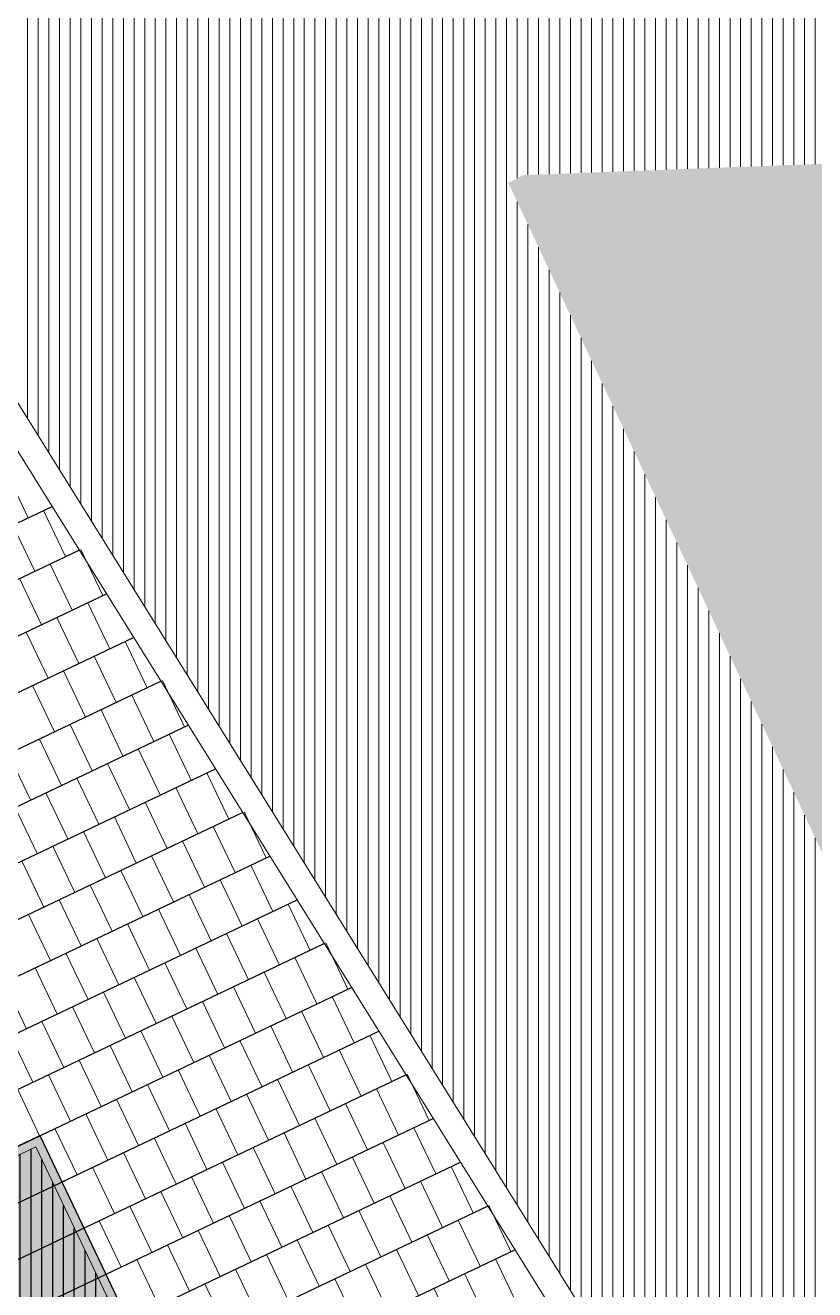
# Model space of a CAD drawing. Header units: metres. Extents: x 679599 to 680028, y 2748524 to 2748840.
# Drawn here: x 679671.36 to 679680.61, y 2748560.49 to 2748575.31 of the extents above; entities that cross this region are included whole.
import ezdxf

# ---------------------------------------------------------------- set-up
doc = ezdxf.new("R2010")
doc.units = ezdxf.units.M
doc.header["$LTSCALE"] = 5
doc.layers.add('00-AUX', color=2, linetype='Continuous', plot=False)
doc.layers.add('00-AUX Tree Pit', color=2, linetype='Continuous', plot=False)
doc.layers.add('02-L-B-Curb', color=11, linetype='Continuous', lineweight=5, plot=False)
for name, color, linetype, lineweight, true_color in [('02-L-Joints-Paviment_07_Precast Concrete Blocks 60X40', 7, 'Continuous', 5, 0x999999), ('03-TR-Pavement_02_Sealed Gravel', 7, 'Continuous', 5, 0x38321e), ('03-TR-Pavement_06_Concrete Slab in situ', 7, 'Continuous', 9, 0xf7f7f7), ('03-TR-Pavement_07_Precast Concrete Blocks 60X40', 7, 'Continuous', 5, 0x999999)]:
    doc.layers.add(name, color=color, linetype=linetype, lineweight=lineweight, true_color=true_color)
doc.layers.add('03-TR-Tree Pit_Green', color=46, linetype='Continuous')
doc.layers.add('03-TR-Tree Pit_White', color=7, linetype='Continuous', true_color=0xfcfcfc)
doc.layers.add('04-BK-Tree Pit', color=6, linetype='Continuous', lineweight=5)

# ---------------------------------------------------------------- blocks, each defined once
blk = doc.blocks.new('ALCORQUE RECTANGULAR')
at = {"layer": '03-TR-Tree Pit_Green', "ltscale": 0.3}
h = blk.add_hatch(dxfattribs=at)
h.set_pattern_fill('ANSI31', color=256, scale=0.04, angle=-45)
h.set_pattern_definition([(360, (-2068898.16958, 3428624.0145), (3e-17, 0.127), [])])
h.paths.add_polyline_path([(679903.391, 2748647.421), (679902.702, 2748648.869), (679904.689, 2748649.814), (679905.377, 2748648.367)])
at = {"layer": '03-TR-Tree Pit_White'}
h = blk.add_hatch(color=256, dxfattribs=at)
h.dxf.hatch_style = 1
h.paths.add_polyline_path([(679903.344, 2748647.288), (679902.569, 2748648.916), (679904.736, 2748649.947), (679905.511, 2748648.319)])
at = {"layer": '02-L-B-Curb'}
blk.add_lwpolyline([(679903.344, 2748647.288), (679902.569, 2748648.916), (679904.736, 2748649.947), (679905.511, 2748648.319)], close=True, dxfattribs=at)
at = {"layer": '02-L-B-Curb', "color": 6}
blk.add_lwpolyline([(679903.391, 2748647.421), (679902.702, 2748648.868), (679904.689, 2748649.814), (679905.378, 2748648.366)], close=True, dxfattribs=at)

msp = doc.modelspace()

# ---------------------------------------------------------------- hatches: boundary and pattern name
at = {"layer": '03-TR-Pavement_02_Sealed Gravel', "linetype": 'Continuous'}
h = msp.add_hatch(dxfattribs=at)
h.set_pattern_fill('ANSI31', color=256, scale=0.0393, angle=45)
h.set_pattern_definition([(90, (652974.11672, 2717198.73223), (-0.1247775, 0), [])])
h.paths.add_polyline_path([(679677.201, 2748573.555), (679683.041, 2748573.777), (679687.329, 2748576.176), (679693.395, 2748575.721), (679695.755, 2748576.821), (679698.899, 2748570.077), (679696.876, 2748565.409), (679691.299, 2748563.582), (679690.559, 2748563.185), (679688.204, 2748561.07), (679682.247, 2748562.313), (679677.021, 2748573.467)])
h.paths.add_polyline_path([(679758.64, 2748582.443), (679748.157, 2748599.32), (679704.653, 2748591.943), (679666.232, 2748578.973), (679685.689, 2748547.73)])
at = {"layer": '03-TR-Pavement_06_Concrete Slab in situ', "linetype": 'Continuous'}
h = msp.add_hatch(color=256, dxfattribs=at)
h.dxf.hatch_style = 1
h.paths.add_polyline_path([(679698.899, 2748570.077), (679695.755, 2748576.821), (679693.395, 2748575.721), (679687.329, 2748576.176), (679683.041, 2748573.777), (679677.201, 2748573.555), (679677.021, 2748573.467), (679682.247, 2748562.313), (679688.204, 2748561.07), (679690.559, 2748563.185), (679691.299, 2748563.582), (679696.876, 2748565.409)])

# ---------------------------------------------------------------- linework, layer by layer
at = {"layer": '00-AUX'}
for points in [[(679651.164, 2748559.912), (679671.672, 2748569.671)], [(679651.605, 2748559.458), (679671.991, 2748569.159)], [(679651.681, 2748558.83), (679672.31, 2748568.646)], [(679652.122, 2748558.375), (679672.629, 2748568.134)], [(679652.198, 2748557.747), (679672.949, 2748567.621)], [(679652.639, 2748557.292), (679673.268, 2748567.108)], [(679652.715, 2748556.664), (679673.587, 2748566.596)], [(679653.156, 2748556.209), (679673.906, 2748566.083)], [(679653.233, 2748555.581), (679674.225, 2748565.571)], [(679653.673, 2748555.126), (679674.545, 2748565.058)], [(679653.75, 2748554.498), (679674.864, 2748564.546)], [(679654.19, 2748554.043), (679675.183, 2748564.033)], [(679654.267, 2748553.415), (679675.502, 2748563.52)], [(679654.707, 2748552.961), (679675.821, 2748563.008)], [(679654.784, 2748552.332), (679676.141, 2748562.495)], [(679655.225, 2748551.878), (679676.46, 2748561.983)], [(679655.301, 2748551.25), (679676.779, 2748561.47)], [(679655.742, 2748550.795), (679677.098, 2748560.958)]]:
    msp.add_lwpolyline(points, dxfattribs=at)
at = {"layer": '00-AUX Tree Pit'}
msp.add_lwpolyline([(679672.561, 2748560.127), (679670.933, 2748559.353), (679669.901, 2748561.52), (679671.53, 2748562.295)], close=True, dxfattribs=at)
at = {"layer": '02-L-B-Curb', "ltscale": 0.3}
for points in [[(679665.94, 2748578.875), (679687.642, 2748544.027)], [(679666.232, 2748578.973), (679687.914, 2748544.157)]]:
    msp.add_lwpolyline(points, dxfattribs=at)
at = {"layer": '02-L-Joints-Paviment_07_Precast Concrete Blocks 60X40'}
for points in [[(679671.391, 2748569.538), (679671.133, 2748570.079)], [(679671.831, 2748569.083), (679671.574, 2748569.625)], [(679671.47, 2748568.911), (679671.212, 2748569.453)], [(679672.269, 2748568.627), (679672.011, 2748569.168)], [(679671.908, 2748568.455), (679671.65, 2748568.996)], [(679671.547, 2748568.283), (679671.289, 2748568.825)], [(679672.348, 2748568), (679672.091, 2748568.542)], [(679671.987, 2748567.828), (679671.729, 2748568.37)], [(679671.626, 2748567.656), (679671.368, 2748568.198)], [(679672.786, 2748567.544), (679672.528, 2748568.086)], [(679672.425, 2748567.372), (679672.167, 2748567.914)], [(679672.064, 2748567.2), (679671.806, 2748567.742)], [(679673.227, 2748567.089), (679672.969, 2748567.631)], [(679671.703, 2748567.028), (679671.445, 2748567.57)], [(679672.866, 2748566.917), (679672.608, 2748567.459)], [(679672.504, 2748566.745), (679672.247, 2748567.287)], [(679672.143, 2748566.573), (679671.885, 2748567.115)], [(679671.782, 2748566.401), (679671.524, 2748566.943)], [(679673.303, 2748566.461), (679673.045, 2748567.003)], [(679671.421, 2748566.23), (679671.163, 2748566.771)], [(679672.942, 2748566.289), (679672.684, 2748566.831)], [(679672.581, 2748566.117), (679672.323, 2748566.659)], [(679672.22, 2748565.945), (679671.962, 2748566.487)], [(679673.744, 2748566.006), (679673.486, 2748566.548)], [(679671.859, 2748565.773), (679671.601, 2748566.315)], [(679673.383, 2748565.834), (679673.125, 2748566.376)], [(679671.497, 2748565.601), (679671.239, 2748566.143)], [(679673.022, 2748565.662), (679672.764, 2748566.204)], [(679672.66, 2748565.49), (679672.403, 2748566.032)], [(679674.182, 2748565.55), (679673.924, 2748566.092)], [(679672.299, 2748565.319), (679672.041, 2748565.86)], [(679673.82, 2748565.378), (679673.563, 2748565.92)], [(679671.938, 2748565.147), (679671.68, 2748565.689)], [(679673.459, 2748565.206), (679673.201, 2748565.748)], [(679673.098, 2748565.034), (679672.84, 2748565.576)], [(679671.577, 2748564.975), (679671.319, 2748565.517)], [(679672.737, 2748564.862), (679672.479, 2748565.404)], [(679674.261, 2748564.923), (679674.003, 2748565.465)], [(679672.376, 2748564.691), (679672.118, 2748565.232)], [(679673.9, 2748564.751), (679673.642, 2748565.293)], [(679673.539, 2748564.579), (679673.281, 2748565.121)], [(679672.014, 2748564.519), (679671.757, 2748565.06)], [(679673.177, 2748564.408), (679672.92, 2748564.949)], [(679674.699, 2748564.467), (679674.441, 2748565.009)], [(679671.653, 2748564.347), (679671.395, 2748564.889)], [(679674.338, 2748564.295), (679674.08, 2748564.837)], [(679672.816, 2748564.236), (679672.558, 2748564.778)], [(679673.976, 2748564.123), (679673.719, 2748564.665)], [(679672.455, 2748564.064), (679672.197, 2748564.606)], [(679673.615, 2748563.951), (679673.357, 2748564.493)], [(679675.139, 2748564.012), (679674.882, 2748564.554)], [(679672.094, 2748563.892), (679671.836, 2748564.434)], [(679674.778, 2748563.84), (679674.52, 2748564.382)], [(679671.733, 2748563.72), (679671.475, 2748564.262)], [(679673.254, 2748563.78), (679672.996, 2748564.321)], [(679674.417, 2748563.669), (679674.159, 2748564.21)], [(679671.372, 2748563.548), (679671.114, 2748564.09)], [(679672.893, 2748563.608), (679672.635, 2748564.149)], [(679672.532, 2748563.436), (679672.274, 2748563.978)], [(679674.056, 2748563.497), (679673.798, 2748564.038)], [(679675.216, 2748563.384), (679674.958, 2748563.926)], [(679672.17, 2748563.264), (679671.913, 2748563.806)], [(679673.695, 2748563.325), (679673.437, 2748563.867)], [(679674.855, 2748563.212), (679674.597, 2748563.754)], [(679671.809, 2748563.092), (679671.551, 2748563.634)], [(679673.333, 2748563.153), (679673.076, 2748563.695)], [(679671.448, 2748562.92), (679671.19, 2748563.462)], [(679672.972, 2748562.981), (679672.714, 2748563.523)], [(679674.493, 2748563.04), (679674.236, 2748563.582)], [(679675.656, 2748562.929), (679675.399, 2748563.471)], [(679672.611, 2748562.809), (679672.353, 2748563.351)], [(679674.132, 2748562.869), (679673.874, 2748563.41)], [(679672.25, 2748562.637), (679671.992, 2748563.179)], [(679673.771, 2748562.697), (679673.513, 2748563.238)], [(679675.295, 2748562.758), (679675.037, 2748563.299)], [(679673.41, 2748562.525), (679673.152, 2748563.067)], [(679674.934, 2748562.586), (679674.676, 2748563.127)], [(679676.094, 2748562.473), (679675.836, 2748563.015)], [(679671.889, 2748562.465), (679671.631, 2748563.007)], [(679673.049, 2748562.353), (679672.791, 2748562.895)], [(679674.573, 2748562.414), (679674.315, 2748562.956)], [(679671.527, 2748562.293), (679671.27, 2748562.835)], [(679672.687, 2748562.181), (679672.43, 2748562.723)], [(679674.212, 2748562.242), (679673.954, 2748562.784)], [(679675.733, 2748562.301), (679675.475, 2748562.843)], [(679673.851, 2748562.07), (679673.593, 2748562.612)], [(679675.372, 2748562.129), (679675.114, 2748562.671)], [(679672.326, 2748562.009), (679672.068, 2748562.551)], [(679673.489, 2748561.898), (679673.232, 2748562.44)], [(679675.011, 2748561.958), (679674.753, 2748562.499)], [(679671.965, 2748561.837), (679671.707, 2748562.379)], [(679673.128, 2748561.726), (679672.87, 2748562.268)], [(679674.649, 2748561.786), (679674.392, 2748562.327)], [(679676.174, 2748561.847), (679675.916, 2748562.388)], [(679674.288, 2748561.614), (679674.03, 2748562.156)], [(679675.812, 2748561.675), (679675.555, 2748562.216)], [(679672.767, 2748561.554), (679672.509, 2748562.096)], [(679673.927, 2748561.442), (679673.669, 2748561.984)], [(679675.451, 2748561.503), (679675.193, 2748562.045)], [(679672.406, 2748561.383), (679672.148, 2748561.924)], [(679675.09, 2748561.331), (679674.832, 2748561.873)], [(679676.611, 2748561.39), (679676.353, 2748561.932)], [(679673.566, 2748561.27), (679673.308, 2748561.812)], [(679674.729, 2748561.159), (679674.471, 2748561.701)], [(679676.25, 2748561.218), (679675.992, 2748561.76)], [(679673.205, 2748561.098), (679672.947, 2748561.64)], [(679674.368, 2748560.987), (679674.11, 2748561.529)], [(679675.889, 2748561.047), (679675.631, 2748561.588)], [(679672.843, 2748560.926), (679672.586, 2748561.468)], [(679675.528, 2748560.875), (679675.27, 2748561.416)], [(679677.052, 2748560.936), (679676.794, 2748561.477)], [(679672.482, 2748560.754), (679672.224, 2748561.296)], [(679674.006, 2748560.815), (679673.749, 2748561.357)], [(679675.167, 2748560.703), (679674.909, 2748561.245)], [(679676.691, 2748560.764), (679676.433, 2748561.305)], [(679673.645, 2748560.643), (679673.387, 2748561.185)], [(679676.33, 2748560.592), (679676.072, 2748561.134)], [(679673.284, 2748560.472), (679673.026, 2748561.013)], [(679674.805, 2748560.531), (679674.547, 2748561.073)], [(679675.968, 2748560.42), (679675.711, 2748560.962)], [(679672.923, 2748560.3), (679672.665, 2748560.841)], [(679674.444, 2748560.359), (679674.186, 2748560.901)], [(679675.607, 2748560.248), (679675.349, 2748560.79)], [(679677.128, 2748560.307), (679676.871, 2748560.849)], [(679674.083, 2748560.187), (679673.825, 2748560.729)], [(679676.767, 2748560.136), (679676.509, 2748560.677)], [(679673.722, 2748560.015), (679673.464, 2748560.557)], [(679675.246, 2748560.076), (679674.988, 2748560.618)], [(679676.406, 2748559.964), (679676.148, 2748560.505)]]:
    msp.add_lwpolyline(points, dxfattribs=at)
at = {"layer": '03-TR-Pavement_07_Precast Concrete Blocks 60X40'}
for p, q in [((679652.793, 2748560.688), (679671.672, 2748569.671)), ((679651.421, 2748559.37), (679671.991, 2748569.159)), ((679651.679, 2748558.829), (679672.31, 2748568.646)), ((679651.938, 2748558.287), (679672.629, 2748568.134)), ((679652.196, 2748557.746), (679672.949, 2748567.621)), ((679652.455, 2748557.204), (679673.268, 2748567.108)), ((679652.713, 2748556.663), (679673.587, 2748566.596)), ((679652.972, 2748556.122), (679673.906, 2748566.083)), ((679653.23, 2748555.58), (679674.225, 2748565.571)), ((679653.489, 2748555.039), (679674.545, 2748565.058)), ((679653.748, 2748554.497), (679674.864, 2748564.546)), ((679654.006, 2748553.956), (679675.183, 2748564.033)), ((679671.788, 2748561.753), (679675.502, 2748563.52)), ((679672.045, 2748561.211), (679675.821, 2748563.008)), ((679672.303, 2748560.669), (679676.141, 2748562.495)), ((679655.04, 2748551.79), (679676.46, 2748561.983)), ((679655.299, 2748551.249), (679676.779, 2748561.47)), ((679655.557, 2748550.707), (679677.098, 2748560.958))]:
    msp.add_line(p, q, dxfattribs=at)

# ---------------------------------------------------------------- block references
at = {"layer": '04-BK-Tree Pit', "rotation": 90}
msp.add_blockref('ALCORQUE RECTANGULAR', (3428319.849, 2068656.784), dxfattribs=at)

doc.saveas('drawing.dxf')
